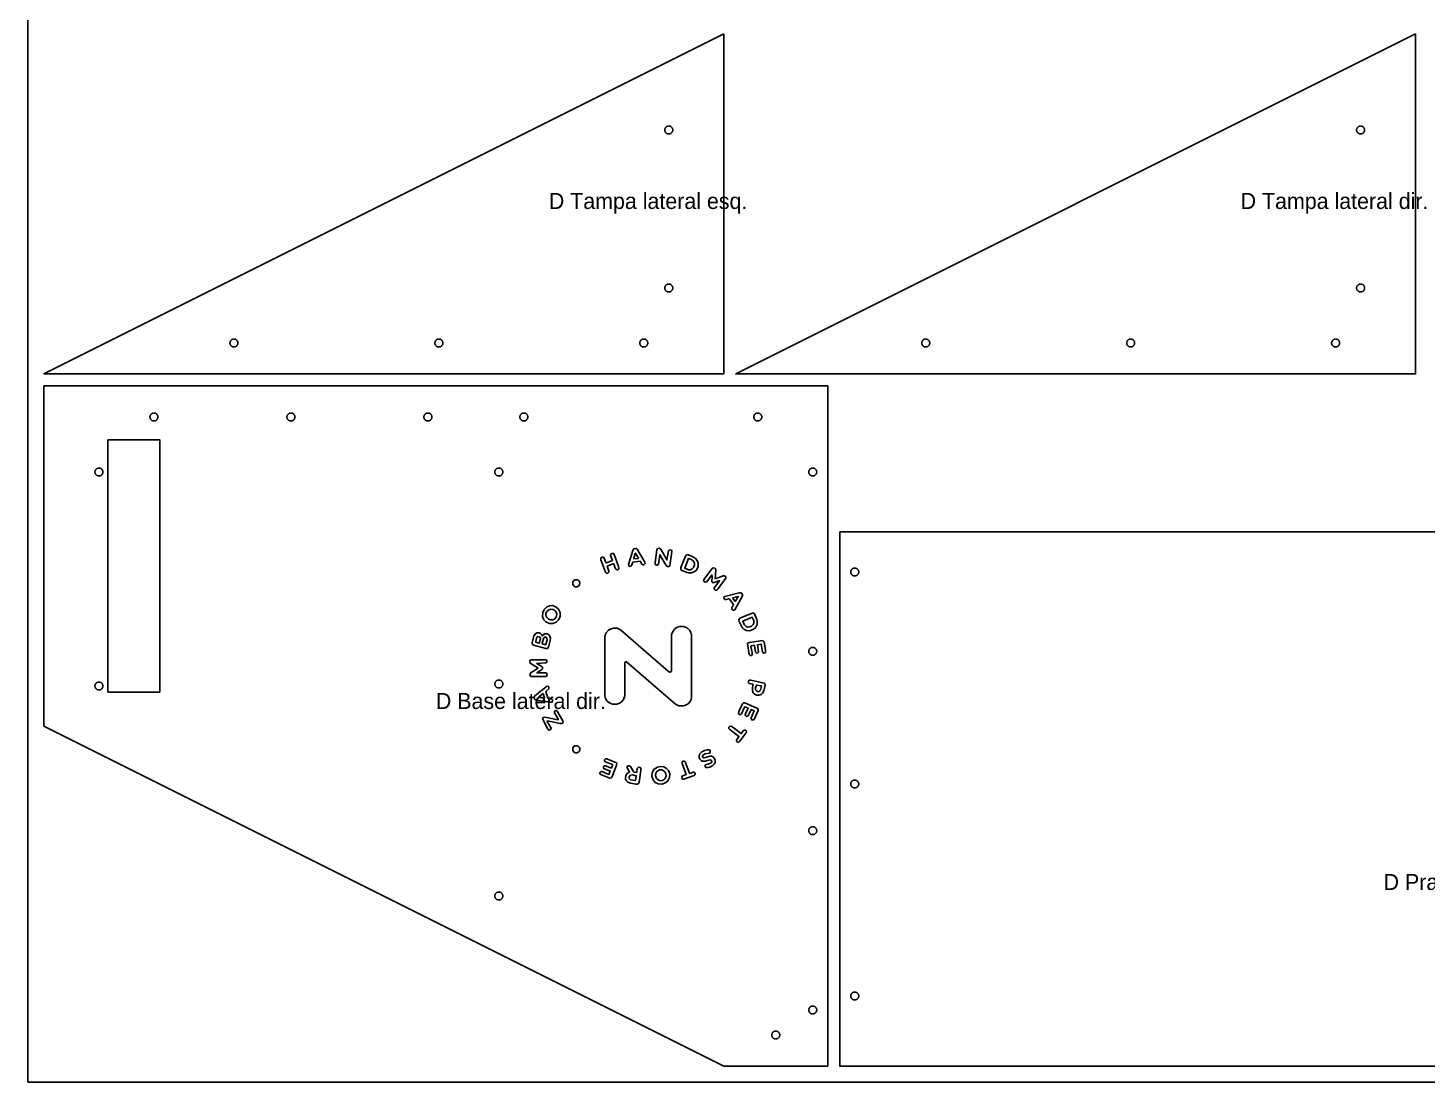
# Model space of a CAD drawing. Header units: millimetres. Extents: x 0 to 2750, y 0 to 900.
# Drawn here: x 1450 to 2150, y 0 to 527 of the extents above; entities that cross this region are included whole.
import ezdxf

# ---------------------------------------------------------------- set-up
doc = ezdxf.new("R2010")
doc.units = ezdxf.units.MM
for name, color, linetype in [('CORTE_EXTERNO', 1, 'Continuous'), ('CORTE_INTERNO', 5, 'Continuous'), ('ETIQUETAS_NAO_CORTAR', 8, 'Continuous'), ('GRAVACAO', 3, 'Continuous'), ('MESA_NAO_CORTAR', 8, 'Continuous')]:
    doc.layers.add(name, color=color, linetype=linetype)

msp = doc.modelspace()

# ---------------------------------------------------------------- linework, layer by layer
at = {"layer": 'CORTE_EXTERNO'}
for points in [[(1798, 524), (1798, 354), (1458, 354), (1798, 524)], [(2144, 524), (2144, 354), (1804, 354), (2144, 524)], [(1458, 348), (1458, 178), (1798, 8), (1850, 8), (1850, 348), (1458, 348)], [(1856, 275), (2400, 275), (2400, 8), (1856, 8), (1856, 275)]]:
    msp.add_lwpolyline(points, close=True, dxfattribs=at)
at = {"layer": 'CORTE_INTERNO'}
for points in [[(1769.73, 477.85), (1769.56, 477.76), (1769.39, 477.66), (1769.23, 477.55), (1769.09, 477.41), (1768.95, 477.27), (1768.84, 477.11), (1768.74, 476.94), (1768.65, 476.77), (1768.59, 476.58), (1768.54, 476.39), (1768.51, 476.2), (1768.5, 476), (1768.51, 475.8), (1768.54, 475.61), (1768.59, 475.42), (1768.65, 475.23), (1768.74, 475.06), (1768.84, 474.89), (1768.95, 474.73), (1769.09, 474.59), (1769.23, 474.45), (1769.39, 474.34), (1769.56, 474.24), (1769.73, 474.15), (1769.92, 474.09), (1770.11, 474.04), (1770.3, 474.01), (1770.5, 474), (1770.7, 474.01), (1770.89, 474.04), (1771.08, 474.09), (1771.27, 474.15), (1771.44, 474.24), (1771.61, 474.34), (1771.77, 474.45), (1771.91, 474.59), (1772.05, 474.73), (1772.16, 474.89), (1772.26, 475.06), (1772.35, 475.23), (1772.41, 475.42), (1772.46, 475.61), (1772.49, 475.8), (1772.5, 476), (1772.49, 476.2), (1772.46, 476.39), (1772.41, 476.58), (1772.35, 476.77), (1772.26, 476.94), (1772.16, 477.11), (1772.05, 477.27), (1771.91, 477.41), (1771.77, 477.55), (1771.61, 477.66), (1771.44, 477.76), (1771.27, 477.85), (1771.08, 477.91), (1770.89, 477.96), (1770.7, 477.99), (1770.5, 478), (1770.3, 477.99), (1770.11, 477.96), (1769.92, 477.91), (1769.73, 477.85)], [(2115.73, 477.85), (2115.56, 477.76), (2115.39, 477.66), (2115.23, 477.55), (2115.09, 477.41), (2114.95, 477.27), (2114.84, 477.11), (2114.74, 476.94), (2114.65, 476.77), (2114.59, 476.58), (2114.54, 476.39), (2114.51, 476.2), (2114.5, 476), (2114.51, 475.8), (2114.54, 475.61), (2114.59, 475.42), (2114.65, 475.23), (2114.74, 475.06), (2114.84, 474.89), (2114.95, 474.73), (2115.09, 474.59), (2115.23, 474.45), (2115.39, 474.34), (2115.56, 474.24), (2115.73, 474.15), (2115.92, 474.09), (2116.11, 474.04), (2116.3, 474.01), (2116.5, 474), (2116.7, 474.01), (2116.89, 474.04), (2117.08, 474.09), (2117.27, 474.15), (2117.44, 474.24), (2117.61, 474.34), (2117.77, 474.45), (2117.91, 474.59), (2118.05, 474.73), (2118.16, 474.89), (2118.26, 475.06), (2118.35, 475.23), (2118.41, 475.42), (2118.46, 475.61), (2118.49, 475.8), (2118.5, 476), (2118.49, 476.2), (2118.46, 476.39), (2118.41, 476.58), (2118.35, 476.77), (2118.26, 476.94), (2118.16, 477.11), (2118.05, 477.27), (2117.91, 477.41), (2117.77, 477.55), (2117.61, 477.66), (2117.44, 477.76), (2117.27, 477.85), (2117.08, 477.91), (2116.89, 477.96), (2116.7, 477.99), (2116.5, 478), (2116.3, 477.99), (2116.11, 477.96), (2115.92, 477.91), (2115.73, 477.85)], [(1769.56, 398.76), (1769.39, 398.66), (1769.23, 398.55), (1769.09, 398.41), (1768.95, 398.27), (1768.84, 398.11), (1768.74, 397.94), (1768.65, 397.77), (1768.59, 397.58), (1768.54, 397.39), (1768.51, 397.2), (1768.5, 397), (1768.51, 396.8), (1768.54, 396.61), (1768.59, 396.42), (1768.65, 396.23), (1768.74, 396.06), (1768.84, 395.89), (1768.95, 395.73), (1769.09, 395.59), (1769.23, 395.45), (1769.39, 395.34), (1769.56, 395.24), (1769.73, 395.15), (1769.92, 395.09), (1770.11, 395.04), (1770.3, 395.01), (1770.5, 395), (1770.7, 395.01), (1770.89, 395.04), (1771.08, 395.09), (1771.27, 395.15), (1771.44, 395.24), (1771.61, 395.34), (1771.77, 395.45), (1771.91, 395.59), (1772.05, 395.73), (1772.16, 395.89), (1772.26, 396.06), (1772.35, 396.23), (1772.41, 396.42), (1772.46, 396.61), (1772.49, 396.8), (1772.5, 397), (1772.49, 397.2), (1772.46, 397.39), (1772.41, 397.58), (1772.35, 397.77), (1772.26, 397.94), (1772.16, 398.11), (1772.05, 398.27), (1771.91, 398.41), (1771.77, 398.55), (1771.61, 398.66), (1771.44, 398.76), (1771.27, 398.85), (1771.08, 398.91), (1770.89, 398.96), (1770.7, 398.99), (1770.5, 399), (1770.3, 398.99), (1770.11, 398.96), (1769.92, 398.91), (1769.73, 398.85), (1769.56, 398.76)], [(2115.56, 398.76), (2115.39, 398.66), (2115.23, 398.55), (2115.09, 398.41), (2114.95, 398.27), (2114.84, 398.11), (2114.74, 397.94), (2114.65, 397.77), (2114.59, 397.58), (2114.54, 397.39), (2114.51, 397.2), (2114.5, 397), (2114.51, 396.8), (2114.54, 396.61), (2114.59, 396.42), (2114.65, 396.23), (2114.74, 396.06), (2114.84, 395.89), (2114.95, 395.73), (2115.09, 395.59), (2115.23, 395.45), (2115.39, 395.34), (2115.56, 395.24), (2115.73, 395.15), (2115.92, 395.09), (2116.11, 395.04), (2116.3, 395.01), (2116.5, 395), (2116.7, 395.01), (2116.89, 395.04), (2117.08, 395.09), (2117.27, 395.15), (2117.44, 395.24), (2117.61, 395.34), (2117.77, 395.45), (2117.91, 395.59), (2118.05, 395.73), (2118.16, 395.89), (2118.26, 396.06), (2118.35, 396.23), (2118.41, 396.42), (2118.46, 396.61), (2118.49, 396.8), (2118.5, 397), (2118.49, 397.2), (2118.46, 397.39), (2118.41, 397.58), (2118.35, 397.77), (2118.26, 397.94), (2118.16, 398.11), (2118.05, 398.27), (2117.91, 398.41), (2117.77, 398.55), (2117.61, 398.66), (2117.44, 398.76), (2117.27, 398.85), (2117.08, 398.91), (2116.89, 398.96), (2116.7, 398.99), (2116.5, 399), (2116.3, 398.99), (2116.11, 398.96), (2115.92, 398.91), (2115.73, 398.85), (2115.56, 398.76)], [(1552.8, 371.49), (1552.61, 371.46), (1552.42, 371.41), (1552.23, 371.35), (1552.06, 371.26), (1551.89, 371.16), (1551.73, 371.05), (1551.59, 370.91), (1551.45, 370.77), (1551.34, 370.61), (1551.24, 370.44), (1551.15, 370.27), (1551.09, 370.08), (1551.04, 369.89), (1551.01, 369.7), (1551, 369.5), (1551.01, 369.3), (1551.04, 369.11), (1551.09, 368.92), (1551.15, 368.73), (1551.24, 368.56), (1551.34, 368.39), (1551.45, 368.23), (1551.59, 368.09), (1551.73, 367.95), (1551.89, 367.84), (1552.06, 367.74), (1552.23, 367.65), (1552.42, 367.59), (1552.61, 367.54), (1552.8, 367.51), (1553, 367.5), (1553.2, 367.51), (1553.39, 367.54), (1553.58, 367.59), (1553.77, 367.65), (1553.94, 367.74), (1554.11, 367.84), (1554.27, 367.95), (1554.41, 368.09), (1554.55, 368.23), (1554.66, 368.39), (1554.76, 368.56), (1554.85, 368.73), (1554.91, 368.92), (1554.96, 369.11), (1554.99, 369.3), (1555, 369.5), (1554.99, 369.7), (1554.96, 369.89), (1554.91, 370.08), (1554.85, 370.27), (1554.76, 370.44), (1554.66, 370.61), (1554.55, 370.77), (1554.41, 370.91), (1554.27, 371.05), (1554.11, 371.16), (1553.94, 371.26), (1553.77, 371.35), (1553.58, 371.41), (1553.39, 371.46), (1553.2, 371.49), (1553, 371.5), (1552.8, 371.49)], [(1655.11, 371.46), (1654.92, 371.41), (1654.73, 371.35), (1654.56, 371.26), (1654.39, 371.16), (1654.23, 371.05), (1654.09, 370.91), (1653.95, 370.77), (1653.84, 370.61), (1653.74, 370.44), (1653.65, 370.27), (1653.59, 370.08), (1653.54, 369.89), (1653.51, 369.7), (1653.5, 369.5), (1653.51, 369.3), (1653.54, 369.11), (1653.59, 368.92), (1653.65, 368.73), (1653.74, 368.56), (1653.84, 368.39), (1653.95, 368.23), (1654.09, 368.09), (1654.23, 367.95), (1654.39, 367.84), (1654.56, 367.74), (1654.73, 367.65), (1654.92, 367.59), (1655.11, 367.54), (1655.3, 367.51), (1655.5, 367.5), (1655.7, 367.51), (1655.89, 367.54), (1656.08, 367.59), (1656.27, 367.65), (1656.44, 367.74), (1656.61, 367.84), (1656.77, 367.95), (1656.91, 368.09), (1657.05, 368.23), (1657.16, 368.39), (1657.26, 368.56), (1657.35, 368.73), (1657.41, 368.92), (1657.46, 369.11), (1657.49, 369.3), (1657.5, 369.5), (1657.49, 369.7), (1657.46, 369.89), (1657.41, 370.08), (1657.35, 370.27), (1657.26, 370.44), (1657.16, 370.61), (1657.05, 370.77), (1656.91, 370.91), (1656.77, 371.05), (1656.61, 371.16), (1656.44, 371.26), (1656.27, 371.35), (1656.08, 371.41), (1655.89, 371.46), (1655.7, 371.49), (1655.5, 371.5), (1655.3, 371.49), (1655.11, 371.46)], [(1757.42, 371.41), (1757.23, 371.35), (1757.06, 371.26), (1756.89, 371.16), (1756.73, 371.05), (1756.59, 370.91), (1756.45, 370.77), (1756.34, 370.61), (1756.24, 370.44), (1756.15, 370.27), (1756.09, 370.08), (1756.04, 369.89), (1756.01, 369.7), (1756, 369.5), (1756.01, 369.3), (1756.04, 369.11), (1756.09, 368.92), (1756.15, 368.73), (1756.24, 368.56), (1756.34, 368.39), (1756.45, 368.23), (1756.59, 368.09), (1756.73, 367.95), (1756.89, 367.84), (1757.06, 367.74), (1757.23, 367.65), (1757.42, 367.59), (1757.61, 367.54), (1757.8, 367.51), (1758, 367.5), (1758.2, 367.51), (1758.39, 367.54), (1758.58, 367.59), (1758.77, 367.65), (1758.94, 367.74), (1759.11, 367.84), (1759.27, 367.95), (1759.41, 368.09), (1759.55, 368.23), (1759.66, 368.39), (1759.76, 368.56), (1759.85, 368.73), (1759.91, 368.92), (1759.96, 369.11), (1759.99, 369.3), (1760, 369.5), (1759.99, 369.7), (1759.96, 369.89), (1759.91, 370.08), (1759.85, 370.27), (1759.76, 370.44), (1759.66, 370.61), (1759.55, 370.77), (1759.41, 370.91), (1759.27, 371.05), (1759.11, 371.16), (1758.94, 371.26), (1758.77, 371.35), (1758.58, 371.41), (1758.39, 371.46), (1758.2, 371.49), (1758, 371.5), (1757.8, 371.49), (1757.61, 371.46), (1757.42, 371.41)], [(1898.8, 371.49), (1898.61, 371.46), (1898.42, 371.41), (1898.23, 371.35), (1898.06, 371.26), (1897.89, 371.16), (1897.73, 371.05), (1897.59, 370.91), (1897.45, 370.77), (1897.34, 370.61), (1897.24, 370.44), (1897.15, 370.27), (1897.09, 370.08), (1897.04, 369.89), (1897.01, 369.7), (1897, 369.5), (1897.01, 369.3), (1897.04, 369.11), (1897.09, 368.92), (1897.15, 368.73), (1897.24, 368.56), (1897.34, 368.39), (1897.45, 368.23), (1897.59, 368.09), (1897.73, 367.95), (1897.89, 367.84), (1898.06, 367.74), (1898.23, 367.65), (1898.42, 367.59), (1898.61, 367.54), (1898.8, 367.51), (1899, 367.5), (1899.2, 367.51), (1899.39, 367.54), (1899.58, 367.59), (1899.77, 367.65), (1899.94, 367.74), (1900.11, 367.84), (1900.27, 367.95), (1900.41, 368.09), (1900.55, 368.23), (1900.66, 368.39), (1900.76, 368.56), (1900.85, 368.73), (1900.91, 368.92), (1900.96, 369.11), (1900.99, 369.3), (1901, 369.5), (1900.99, 369.7), (1900.96, 369.89), (1900.91, 370.08), (1900.85, 370.27), (1900.76, 370.44), (1900.66, 370.61), (1900.55, 370.77), (1900.41, 370.91), (1900.27, 371.05), (1900.11, 371.16), (1899.94, 371.26), (1899.77, 371.35), (1899.58, 371.41), (1899.39, 371.46), (1899.2, 371.49), (1899, 371.5), (1898.8, 371.49)], [(2001.11, 371.46), (2000.92, 371.41), (2000.73, 371.35), (2000.56, 371.26), (2000.39, 371.16), (2000.23, 371.05), (2000.09, 370.91), (1999.95, 370.77), (1999.84, 370.61), (1999.74, 370.44), (1999.65, 370.27), (1999.59, 370.08), (1999.54, 369.89), (1999.51, 369.7), (1999.5, 369.5), (1999.51, 369.3), (1999.54, 369.11), (1999.59, 368.92), (1999.65, 368.73), (1999.74, 368.56), (1999.84, 368.39), (1999.95, 368.23), (2000.09, 368.09), (2000.23, 367.95), (2000.39, 367.84), (2000.56, 367.74), (2000.73, 367.65), (2000.92, 367.59), (2001.11, 367.54), (2001.3, 367.51), (2001.5, 367.5), (2001.7, 367.51), (2001.89, 367.54), (2002.08, 367.59), (2002.27, 367.65), (2002.44, 367.74), (2002.61, 367.84), (2002.77, 367.95), (2002.91, 368.09), (2003.05, 368.23), (2003.16, 368.39), (2003.26, 368.56), (2003.35, 368.73), (2003.41, 368.92), (2003.46, 369.11), (2003.49, 369.3), (2003.5, 369.5), (2003.49, 369.7), (2003.46, 369.89), (2003.41, 370.08), (2003.35, 370.27), (2003.26, 370.44), (2003.16, 370.61), (2003.05, 370.77), (2002.91, 370.91), (2002.77, 371.05), (2002.61, 371.16), (2002.44, 371.26), (2002.27, 371.35), (2002.08, 371.41), (2001.89, 371.46), (2001.7, 371.49), (2001.5, 371.5), (2001.3, 371.49), (2001.11, 371.46)], [(2103.42, 371.41), (2103.23, 371.35), (2103.06, 371.26), (2102.89, 371.16), (2102.73, 371.05), (2102.59, 370.91), (2102.45, 370.77), (2102.34, 370.61), (2102.24, 370.44), (2102.15, 370.27), (2102.09, 370.08), (2102.04, 369.89), (2102.01, 369.7), (2102, 369.5), (2102.01, 369.3), (2102.04, 369.11), (2102.09, 368.92), (2102.15, 368.73), (2102.24, 368.56), (2102.34, 368.39), (2102.45, 368.23), (2102.59, 368.09), (2102.73, 367.95), (2102.89, 367.84), (2103.06, 367.74), (2103.23, 367.65), (2103.42, 367.59), (2103.61, 367.54), (2103.8, 367.51), (2104, 367.5), (2104.2, 367.51), (2104.39, 367.54), (2104.58, 367.59), (2104.77, 367.65), (2104.94, 367.74), (2105.11, 367.84), (2105.27, 367.95), (2105.41, 368.09), (2105.55, 368.23), (2105.66, 368.39), (2105.76, 368.56), (2105.85, 368.73), (2105.91, 368.92), (2105.96, 369.11), (2105.99, 369.3), (2106, 369.5), (2105.99, 369.7), (2105.96, 369.89), (2105.91, 370.08), (2105.85, 370.27), (2105.76, 370.44), (2105.66, 370.61), (2105.55, 370.77), (2105.41, 370.91), (2105.27, 371.05), (2105.11, 371.16), (2104.94, 371.26), (2104.77, 371.35), (2104.58, 371.41), (2104.39, 371.46), (2104.2, 371.49), (2104, 371.5), (2103.8, 371.49), (2103.61, 371.46), (2103.42, 371.41)], [(1511.73, 330.95), (1511.59, 331.09), (1511.45, 331.23), (1511.34, 331.39), (1511.24, 331.56), (1511.15, 331.73), (1511.09, 331.92), (1511.04, 332.11), (1511.01, 332.3), (1511, 332.5), (1511.01, 332.7), (1511.04, 332.89), (1511.09, 333.08), (1511.15, 333.27), (1511.24, 333.44), (1511.34, 333.61), (1511.45, 333.77), (1511.59, 333.91), (1511.73, 334.05), (1511.89, 334.16), (1512.06, 334.26), (1512.23, 334.35), (1512.42, 334.41), (1512.61, 334.46), (1512.8, 334.49), (1513, 334.5), (1513.2, 334.49), (1513.39, 334.46), (1513.58, 334.41), (1513.77, 334.35), (1513.94, 334.26), (1514.11, 334.16), (1514.27, 334.05), (1514.41, 333.91), (1514.55, 333.77), (1514.66, 333.61), (1514.76, 333.44), (1514.85, 333.27), (1514.91, 333.08), (1514.96, 332.89), (1514.99, 332.7), (1515, 332.5), (1514.99, 332.3), (1514.96, 332.11), (1514.91, 331.92), (1514.85, 331.73), (1514.76, 331.56), (1514.66, 331.39), (1514.55, 331.23), (1514.41, 331.09), (1514.27, 330.95), (1514.11, 330.84), (1513.94, 330.74), (1513.77, 330.65), (1513.58, 330.59), (1513.39, 330.54), (1513.2, 330.51), (1513, 330.5), (1512.8, 330.51), (1512.61, 330.54), (1512.42, 330.59), (1512.23, 330.65), (1512.06, 330.74), (1511.89, 330.84), (1511.73, 330.95)], [(1580.09, 331.09), (1579.95, 331.23), (1579.84, 331.39), (1579.74, 331.56), (1579.65, 331.73), (1579.59, 331.92), (1579.54, 332.11), (1579.51, 332.3), (1579.5, 332.5), (1579.51, 332.7), (1579.54, 332.89), (1579.59, 333.08), (1579.65, 333.27), (1579.74, 333.44), (1579.84, 333.61), (1579.95, 333.77), (1580.09, 333.91), (1580.23, 334.05), (1580.39, 334.16), (1580.56, 334.26), (1580.73, 334.35), (1580.92, 334.41), (1581.11, 334.46), (1581.3, 334.49), (1581.5, 334.5), (1581.7, 334.49), (1581.89, 334.46), (1582.08, 334.41), (1582.27, 334.35), (1582.44, 334.26), (1582.61, 334.16), (1582.77, 334.05), (1582.91, 333.91), (1583.05, 333.77), (1583.16, 333.61), (1583.26, 333.44), (1583.35, 333.27), (1583.41, 333.08), (1583.46, 332.89), (1583.49, 332.7), (1583.5, 332.5), (1583.49, 332.3), (1583.46, 332.11), (1583.41, 331.92), (1583.35, 331.73), (1583.26, 331.56), (1583.16, 331.39), (1583.05, 331.23), (1582.91, 331.09), (1582.77, 330.95), (1582.61, 330.84), (1582.44, 330.74), (1582.27, 330.65), (1582.08, 330.59), (1581.89, 330.54), (1581.7, 330.51), (1581.5, 330.5), (1581.3, 330.51), (1581.11, 330.54), (1580.92, 330.59), (1580.73, 330.65), (1580.56, 330.74), (1580.39, 330.84), (1580.23, 330.95), (1580.09, 331.09)], [(1648.45, 331.23), (1648.34, 331.39), (1648.24, 331.56), (1648.15, 331.73), (1648.09, 331.92), (1648.04, 332.11), (1648.01, 332.3), (1648, 332.5), (1648.01, 332.7), (1648.04, 332.89), (1648.09, 333.08), (1648.15, 333.27), (1648.24, 333.44), (1648.34, 333.61), (1648.45, 333.77), (1648.59, 333.91), (1648.73, 334.05), (1648.89, 334.16), (1649.06, 334.26), (1649.23, 334.35), (1649.42, 334.41), (1649.61, 334.46), (1649.8, 334.49), (1650, 334.5), (1650.2, 334.49), (1650.39, 334.46), (1650.58, 334.41), (1650.77, 334.35), (1650.94, 334.26), (1651.11, 334.16), (1651.27, 334.05), (1651.41, 333.91), (1651.55, 333.77), (1651.66, 333.61), (1651.76, 333.44), (1651.85, 333.27), (1651.91, 333.08), (1651.96, 332.89), (1651.99, 332.7), (1652, 332.5), (1651.99, 332.3), (1651.96, 332.11), (1651.91, 331.92), (1651.85, 331.73), (1651.76, 331.56), (1651.66, 331.39), (1651.55, 331.23), (1651.41, 331.09), (1651.27, 330.95), (1651.11, 330.84), (1650.94, 330.74), (1650.77, 330.65), (1650.58, 330.59), (1650.39, 330.54), (1650.2, 330.51), (1650, 330.5), (1649.8, 330.51), (1649.61, 330.54), (1649.42, 330.59), (1649.23, 330.65), (1649.06, 330.74), (1648.89, 330.84), (1648.73, 330.95), (1648.59, 331.09), (1648.45, 331.23)], [(1696.34, 331.39), (1696.24, 331.56), (1696.15, 331.73), (1696.09, 331.92), (1696.04, 332.11), (1696.01, 332.3), (1696, 332.5), (1696.01, 332.7), (1696.04, 332.89), (1696.09, 333.08), (1696.15, 333.27), (1696.24, 333.44), (1696.34, 333.61), (1696.45, 333.77), (1696.59, 333.91), (1696.73, 334.05), (1696.89, 334.16), (1697.06, 334.26), (1697.23, 334.35), (1697.42, 334.41), (1697.61, 334.46), (1697.8, 334.49), (1698, 334.5), (1698.2, 334.49), (1698.39, 334.46), (1698.58, 334.41), (1698.77, 334.35), (1698.94, 334.26), (1699.11, 334.16), (1699.27, 334.05), (1699.41, 333.91), (1699.55, 333.77), (1699.66, 333.61), (1699.76, 333.44), (1699.85, 333.27), (1699.91, 333.08), (1699.96, 332.89), (1699.99, 332.7), (1700, 332.5), (1699.99, 332.3), (1699.96, 332.11), (1699.91, 331.92), (1699.85, 331.73), (1699.76, 331.56), (1699.66, 331.39), (1699.55, 331.23), (1699.41, 331.09), (1699.27, 330.95), (1699.11, 330.84), (1698.94, 330.74), (1698.77, 330.65), (1698.58, 330.59), (1698.39, 330.54), (1698.2, 330.51), (1698, 330.5), (1697.8, 330.51), (1697.61, 330.54), (1697.42, 330.59), (1697.23, 330.65), (1697.06, 330.74), (1696.89, 330.84), (1696.73, 330.95), (1696.59, 331.09), (1696.45, 331.23), (1696.34, 331.39)], [(1813.24, 331.56), (1813.15, 331.73), (1813.09, 331.92), (1813.04, 332.11), (1813.01, 332.3), (1813, 332.5), (1813.01, 332.7), (1813.04, 332.89), (1813.09, 333.08), (1813.15, 333.27), (1813.24, 333.44), (1813.34, 333.61), (1813.45, 333.77), (1813.59, 333.91), (1813.73, 334.05), (1813.89, 334.16), (1814.06, 334.26), (1814.23, 334.35), (1814.42, 334.41), (1814.61, 334.46), (1814.8, 334.49), (1815, 334.5), (1815.2, 334.49), (1815.39, 334.46), (1815.58, 334.41), (1815.77, 334.35), (1815.94, 334.26), (1816.11, 334.16), (1816.27, 334.05), (1816.41, 333.91), (1816.55, 333.77), (1816.66, 333.61), (1816.76, 333.44), (1816.85, 333.27), (1816.91, 333.08), (1816.96, 332.89), (1816.99, 332.7), (1817, 332.5), (1816.99, 332.3), (1816.96, 332.11), (1816.91, 331.92), (1816.85, 331.73), (1816.76, 331.56), (1816.66, 331.39), (1816.55, 331.23), (1816.41, 331.09), (1816.27, 330.95), (1816.11, 330.84), (1815.94, 330.74), (1815.77, 330.65), (1815.58, 330.59), (1815.39, 330.54), (1815.2, 330.51), (1815, 330.5), (1814.8, 330.51), (1814.61, 330.54), (1814.42, 330.59), (1814.23, 330.65), (1814.06, 330.74), (1813.89, 330.84), (1813.73, 330.95), (1813.59, 331.09), (1813.45, 331.23), (1813.34, 331.39), (1813.24, 331.56)], [(1516, 195), (1490, 195), (1490, 321), (1516, 321), (1516, 195)], [(1484.56, 303.24), (1484.39, 303.34), (1484.23, 303.45), (1484.09, 303.59), (1483.95, 303.73), (1483.84, 303.89), (1483.74, 304.06), (1483.65, 304.23), (1483.59, 304.42), (1483.54, 304.61), (1483.51, 304.8), (1483.5, 305), (1483.51, 305.2), (1483.54, 305.39), (1483.59, 305.58), (1483.65, 305.77), (1483.74, 305.94), (1483.84, 306.11), (1483.95, 306.27), (1484.09, 306.41), (1484.23, 306.55), (1484.39, 306.66), (1484.56, 306.76), (1484.73, 306.85), (1484.92, 306.91), (1485.11, 306.96), (1485.3, 306.99), (1485.5, 307), (1485.7, 306.99), (1485.89, 306.96), (1486.08, 306.91), (1486.27, 306.85), (1486.44, 306.76), (1486.61, 306.66), (1486.77, 306.55), (1486.91, 306.41), (1487.05, 306.27), (1487.16, 306.11), (1487.26, 305.94), (1487.35, 305.77), (1487.41, 305.58), (1487.46, 305.39), (1487.49, 305.2), (1487.5, 305), (1487.49, 304.8), (1487.46, 304.61), (1487.41, 304.42), (1487.35, 304.23), (1487.26, 304.06), (1487.16, 303.89), (1487.05, 303.73), (1486.91, 303.59), (1486.77, 303.45), (1486.61, 303.34), (1486.44, 303.24), (1486.27, 303.15), (1486.08, 303.09), (1485.89, 303.04), (1485.7, 303.01), (1485.5, 303), (1485.3, 303.01), (1485.11, 303.04), (1484.92, 303.09), (1484.73, 303.15), (1484.56, 303.24)], [(1684.92, 303.09), (1684.73, 303.15), (1684.56, 303.24), (1684.39, 303.34), (1684.23, 303.45), (1684.09, 303.59), (1683.95, 303.73), (1683.84, 303.89), (1683.74, 304.06), (1683.65, 304.23), (1683.59, 304.42), (1683.54, 304.61), (1683.51, 304.8), (1683.5, 305), (1683.51, 305.2), (1683.54, 305.39), (1683.59, 305.58), (1683.65, 305.77), (1683.74, 305.94), (1683.84, 306.11), (1683.95, 306.27), (1684.09, 306.41), (1684.23, 306.55), (1684.39, 306.66), (1684.56, 306.76), (1684.73, 306.85), (1684.92, 306.91), (1685.11, 306.96), (1685.3, 306.99), (1685.5, 307), (1685.7, 306.99), (1685.89, 306.96), (1686.08, 306.91), (1686.27, 306.85), (1686.44, 306.76), (1686.61, 306.66), (1686.77, 306.55), (1686.91, 306.41), (1687.05, 306.27), (1687.16, 306.11), (1687.26, 305.94), (1687.35, 305.77), (1687.41, 305.58), (1687.46, 305.39), (1687.49, 305.2), (1687.5, 305), (1687.49, 304.8), (1687.46, 304.61), (1687.41, 304.42), (1687.35, 304.23), (1687.26, 304.06), (1687.16, 303.89), (1687.05, 303.73), (1686.91, 303.59), (1686.77, 303.45), (1686.61, 303.34), (1686.44, 303.24), (1686.27, 303.15), (1686.08, 303.09), (1685.89, 303.04), (1685.7, 303.01), (1685.5, 303), (1685.3, 303.01), (1685.11, 303.04), (1684.92, 303.09)], [(1840.51, 304.8), (1840.5, 305), (1840.51, 305.2), (1840.54, 305.39), (1840.59, 305.58), (1840.65, 305.77), (1840.74, 305.94), (1840.84, 306.11), (1840.95, 306.27), (1841.09, 306.41), (1841.23, 306.55), (1841.39, 306.66), (1841.56, 306.76), (1841.73, 306.85), (1841.92, 306.91), (1842.11, 306.96), (1842.3, 306.99), (1842.5, 307), (1842.7, 306.99), (1842.89, 306.96), (1843.08, 306.91), (1843.27, 306.85), (1843.44, 306.76), (1843.61, 306.66), (1843.77, 306.55), (1843.91, 306.41), (1844.05, 306.27), (1844.16, 306.11), (1844.26, 305.94), (1844.35, 305.77), (1844.41, 305.58), (1844.46, 305.39), (1844.49, 305.2), (1844.5, 305), (1844.49, 304.8), (1844.46, 304.61), (1844.41, 304.42), (1844.35, 304.23), (1844.26, 304.06), (1844.16, 303.89), (1844.05, 303.73), (1843.91, 303.59), (1843.77, 303.45), (1843.61, 303.34), (1843.44, 303.24), (1843.27, 303.15), (1843.08, 303.09), (1842.89, 303.04), (1842.7, 303.01), (1842.5, 303), (1842.3, 303.01), (1842.11, 303.04), (1841.92, 303.09), (1841.73, 303.15), (1841.56, 303.24), (1841.39, 303.34), (1841.23, 303.45), (1841.09, 303.59), (1840.95, 303.73), (1840.84, 303.89), (1840.74, 304.06), (1840.65, 304.23), (1840.59, 304.42), (1840.54, 304.61), (1840.51, 304.8)], [(1865.35, 255.77), (1865.26, 255.94), (1865.16, 256.11), (1865.05, 256.27), (1864.91, 256.41), (1864.77, 256.55), (1864.61, 256.66), (1864.44, 256.76), (1864.27, 256.85), (1864.08, 256.91), (1863.89, 256.96), (1863.7, 256.99), (1863.5, 257), (1863.3, 256.99), (1863.11, 256.96), (1862.92, 256.91), (1862.73, 256.85), (1862.56, 256.76), (1862.39, 256.66), (1862.23, 256.55), (1862.09, 256.41), (1861.95, 256.27), (1861.84, 256.11), (1861.74, 255.94), (1861.65, 255.77), (1861.59, 255.58), (1861.54, 255.39), (1861.51, 255.2), (1861.5, 255), (1861.51, 254.8), (1861.54, 254.61), (1861.59, 254.42), (1861.65, 254.23), (1861.74, 254.06), (1861.84, 253.89), (1861.95, 253.73), (1862.09, 253.59), (1862.23, 253.45), (1862.39, 253.34), (1862.56, 253.24), (1862.73, 253.15), (1862.92, 253.09), (1863.11, 253.04), (1863.3, 253.01), (1863.5, 253), (1863.7, 253.01), (1863.89, 253.04), (1864.08, 253.09), (1864.27, 253.15), (1864.44, 253.24), (1864.61, 253.34), (1864.77, 253.45), (1864.91, 253.59), (1865.05, 253.73), (1865.16, 253.89), (1865.26, 254.06), (1865.35, 254.23), (1865.41, 254.42), (1865.46, 254.61), (1865.49, 254.8), (1865.5, 255), (1865.49, 255.2), (1865.46, 255.39), (1865.41, 255.58), (1865.35, 255.77)], [(1840.54, 214.94), (1840.51, 215.14), (1840.5, 215.33), (1840.51, 215.53), (1840.54, 215.72), (1840.59, 215.91), (1840.65, 216.1), (1840.74, 216.28), (1840.84, 216.44), (1840.95, 216.6), (1841.09, 216.75), (1841.23, 216.88), (1841.39, 217), (1841.56, 217.1), (1841.73, 217.18), (1841.92, 217.25), (1842.11, 217.29), (1842.3, 217.32), (1842.5, 217.33), (1842.7, 217.32), (1842.89, 217.29), (1843.08, 217.25), (1843.27, 217.18), (1843.44, 217.1), (1843.61, 217), (1843.77, 216.88), (1843.91, 216.75), (1844.05, 216.6), (1844.16, 216.44), (1844.26, 216.28), (1844.35, 216.1), (1844.41, 215.91), (1844.46, 215.72), (1844.49, 215.53), (1844.5, 215.33), (1844.49, 215.14), (1844.46, 214.94), (1844.41, 214.75), (1844.35, 214.57), (1844.26, 214.39), (1844.16, 214.22), (1844.05, 214.06), (1843.91, 213.92), (1843.77, 213.79), (1843.61, 213.67), (1843.44, 213.57), (1843.27, 213.49), (1843.08, 213.42), (1842.89, 213.37), (1842.7, 213.34), (1842.5, 213.33), (1842.3, 213.34), (1842.11, 213.37), (1841.92, 213.42), (1841.73, 213.49), (1841.56, 213.57), (1841.39, 213.67), (1841.23, 213.79), (1841.09, 213.92), (1840.95, 214.06), (1840.84, 214.22), (1840.74, 214.39), (1840.65, 214.57), (1840.59, 214.75), (1840.54, 214.94)], [(1484.73, 196.15), (1484.56, 196.24), (1484.39, 196.34), (1484.23, 196.45), (1484.09, 196.59), (1483.95, 196.73), (1483.84, 196.89), (1483.74, 197.06), (1483.65, 197.23), (1483.59, 197.42), (1483.54, 197.61), (1483.51, 197.8), (1483.5, 198), (1483.51, 198.2), (1483.54, 198.39), (1483.59, 198.58), (1483.65, 198.77), (1483.74, 198.94), (1483.84, 199.11), (1483.95, 199.27), (1484.09, 199.41), (1484.23, 199.55), (1484.39, 199.66), (1484.56, 199.76), (1484.73, 199.85), (1484.92, 199.91), (1485.11, 199.96), (1485.3, 199.99), (1485.5, 200), (1485.7, 199.99), (1485.89, 199.96), (1486.08, 199.91), (1486.27, 199.85), (1486.44, 199.76), (1486.61, 199.66), (1486.77, 199.55), (1486.91, 199.41), (1487.05, 199.27), (1487.16, 199.11), (1487.26, 198.94), (1487.35, 198.77), (1487.41, 198.58), (1487.46, 198.39), (1487.49, 198.2), (1487.5, 198), (1487.49, 197.8), (1487.46, 197.61), (1487.41, 197.42), (1487.35, 197.23), (1487.26, 197.06), (1487.16, 196.89), (1487.05, 196.73), (1486.91, 196.59), (1486.77, 196.45), (1486.61, 196.34), (1486.44, 196.24), (1486.27, 196.15), (1486.08, 196.09), (1485.89, 196.04), (1485.7, 196.01), (1485.5, 196), (1485.3, 196.01), (1485.11, 196.04), (1484.92, 196.09), (1484.73, 196.15)], [(1685.11, 197.04), (1684.92, 197.09), (1684.73, 197.15), (1684.56, 197.24), (1684.39, 197.34), (1684.23, 197.45), (1684.09, 197.59), (1683.95, 197.73), (1683.84, 197.89), (1683.74, 198.06), (1683.65, 198.23), (1683.59, 198.42), (1683.54, 198.61), (1683.51, 198.8), (1683.5, 199), (1683.51, 199.2), (1683.54, 199.39), (1683.59, 199.58), (1683.65, 199.77), (1683.74, 199.94), (1683.84, 200.11), (1683.95, 200.27), (1684.09, 200.41), (1684.23, 200.55), (1684.39, 200.66), (1684.56, 200.76), (1684.73, 200.85), (1684.92, 200.91), (1685.11, 200.96), (1685.3, 200.99), (1685.5, 201), (1685.7, 200.99), (1685.89, 200.96), (1686.08, 200.91), (1686.27, 200.85), (1686.44, 200.76), (1686.61, 200.66), (1686.77, 200.55), (1686.91, 200.41), (1687.05, 200.27), (1687.16, 200.11), (1687.26, 199.94), (1687.35, 199.77), (1687.41, 199.58), (1687.46, 199.39), (1687.49, 199.2), (1687.5, 199), (1687.49, 198.8), (1687.46, 198.61), (1687.41, 198.42), (1687.35, 198.23), (1687.26, 198.06), (1687.16, 197.89), (1687.05, 197.73), (1686.91, 197.59), (1686.77, 197.45), (1686.61, 197.34), (1686.44, 197.24), (1686.27, 197.15), (1686.08, 197.09), (1685.89, 197.04), (1685.7, 197.01), (1685.5, 197), (1685.3, 197.01), (1685.11, 197.04)], [(1865.26, 149.94), (1865.16, 150.11), (1865.05, 150.27), (1864.91, 150.41), (1864.77, 150.55), (1864.61, 150.66), (1864.44, 150.76), (1864.27, 150.85), (1864.08, 150.91), (1863.89, 150.96), (1863.7, 150.99), (1863.5, 151), (1863.3, 150.99), (1863.11, 150.96), (1862.92, 150.91), (1862.73, 150.85), (1862.56, 150.76), (1862.39, 150.66), (1862.23, 150.55), (1862.09, 150.41), (1861.95, 150.27), (1861.84, 150.11), (1861.74, 149.94), (1861.65, 149.77), (1861.59, 149.58), (1861.54, 149.39), (1861.51, 149.2), (1861.5, 149), (1861.51, 148.8), (1861.54, 148.61), (1861.59, 148.42), (1861.65, 148.23), (1861.74, 148.06), (1861.84, 147.89), (1861.95, 147.73), (1862.09, 147.59), (1862.23, 147.45), (1862.39, 147.34), (1862.56, 147.24), (1862.73, 147.15), (1862.92, 147.09), (1863.11, 147.04), (1863.3, 147.01), (1863.5, 147), (1863.7, 147.01), (1863.89, 147.04), (1864.08, 147.09), (1864.27, 147.15), (1864.44, 147.24), (1864.61, 147.34), (1864.77, 147.45), (1864.91, 147.59), (1865.05, 147.73), (1865.16, 147.89), (1865.26, 148.06), (1865.35, 148.23), (1865.41, 148.42), (1865.46, 148.61), (1865.49, 148.8), (1865.5, 149), (1865.49, 149.2), (1865.46, 149.39), (1865.41, 149.58), (1865.35, 149.77), (1865.26, 149.94)], [(1840.59, 125.09), (1840.54, 125.28), (1840.51, 125.47), (1840.5, 125.67), (1840.51, 125.86), (1840.54, 126.06), (1840.59, 126.25), (1840.65, 126.43), (1840.74, 126.61), (1840.84, 126.78), (1840.95, 126.94), (1841.09, 127.08), (1841.23, 127.21), (1841.39, 127.33), (1841.56, 127.43), (1841.73, 127.51), (1841.92, 127.58), (1842.11, 127.63), (1842.3, 127.66), (1842.5, 127.67), (1842.7, 127.66), (1842.89, 127.63), (1843.08, 127.58), (1843.27, 127.51), (1843.44, 127.43), (1843.61, 127.33), (1843.77, 127.21), (1843.91, 127.08), (1844.05, 126.94), (1844.16, 126.78), (1844.26, 126.61), (1844.35, 126.43), (1844.41, 126.25), (1844.46, 126.06), (1844.49, 125.86), (1844.5, 125.67), (1844.49, 125.47), (1844.46, 125.28), (1844.41, 125.09), (1844.35, 124.9), (1844.26, 124.72), (1844.16, 124.56), (1844.05, 124.4), (1843.91, 124.25), (1843.77, 124.12), (1843.61, 124), (1843.44, 123.9), (1843.27, 123.82), (1843.08, 123.75), (1842.89, 123.71), (1842.7, 123.68), (1842.5, 123.67), (1842.3, 123.68), (1842.11, 123.71), (1841.92, 123.75), (1841.73, 123.82), (1841.56, 123.9), (1841.39, 124), (1841.23, 124.12), (1841.09, 124.25), (1840.95, 124.4), (1840.84, 124.56), (1840.74, 124.72), (1840.65, 124.9), (1840.59, 125.09)], [(1685.3, 91.01), (1685.11, 91.04), (1684.92, 91.09), (1684.73, 91.15), (1684.56, 91.24), (1684.39, 91.34), (1684.23, 91.45), (1684.09, 91.59), (1683.95, 91.73), (1683.84, 91.89), (1683.74, 92.06), (1683.65, 92.23), (1683.59, 92.42), (1683.54, 92.61), (1683.51, 92.8), (1683.5, 93), (1683.51, 93.2), (1683.54, 93.39), (1683.59, 93.58), (1683.65, 93.77), (1683.74, 93.94), (1683.84, 94.11), (1683.95, 94.27), (1684.09, 94.41), (1684.23, 94.55), (1684.39, 94.66), (1684.56, 94.76), (1684.73, 94.85), (1684.92, 94.91), (1685.11, 94.96), (1685.3, 94.99), (1685.5, 95), (1685.7, 94.99), (1685.89, 94.96), (1686.08, 94.91), (1686.27, 94.85), (1686.44, 94.76), (1686.61, 94.66), (1686.77, 94.55), (1686.91, 94.41), (1687.05, 94.27), (1687.16, 94.11), (1687.26, 93.94), (1687.35, 93.77), (1687.41, 93.58), (1687.46, 93.39), (1687.49, 93.2), (1687.5, 93), (1687.49, 92.8), (1687.46, 92.61), (1687.41, 92.42), (1687.35, 92.23), (1687.26, 92.06), (1687.16, 91.89), (1687.05, 91.73), (1686.91, 91.59), (1686.77, 91.45), (1686.61, 91.34), (1686.44, 91.24), (1686.27, 91.15), (1686.08, 91.09), (1685.89, 91.04), (1685.7, 91.01), (1685.5, 91), (1685.3, 91.01)], [(1865.16, 44.11), (1865.05, 44.27), (1864.91, 44.41), (1864.77, 44.55), (1864.61, 44.66), (1864.44, 44.76), (1864.27, 44.85), (1864.08, 44.91), (1863.89, 44.96), (1863.7, 44.99), (1863.5, 45), (1863.3, 44.99), (1863.11, 44.96), (1862.92, 44.91), (1862.73, 44.85), (1862.56, 44.76), (1862.39, 44.66), (1862.23, 44.55), (1862.09, 44.41), (1861.95, 44.27), (1861.84, 44.11), (1861.74, 43.94), (1861.65, 43.77), (1861.59, 43.58), (1861.54, 43.39), (1861.51, 43.2), (1861.5, 43), (1861.51, 42.8), (1861.54, 42.61), (1861.59, 42.42), (1861.65, 42.23), (1861.74, 42.06), (1861.84, 41.89), (1861.95, 41.73), (1862.09, 41.59), (1862.23, 41.45), (1862.39, 41.34), (1862.56, 41.24), (1862.73, 41.15), (1862.92, 41.09), (1863.11, 41.04), (1863.3, 41.01), (1863.5, 41), (1863.7, 41.01), (1863.89, 41.04), (1864.08, 41.09), (1864.27, 41.15), (1864.44, 41.24), (1864.61, 41.34), (1864.77, 41.45), (1864.91, 41.59), (1865.05, 41.73), (1865.16, 41.89), (1865.26, 42.06), (1865.35, 42.23), (1865.41, 42.42), (1865.46, 42.61), (1865.49, 42.8), (1865.5, 43), (1865.49, 43.2), (1865.46, 43.39), (1865.41, 43.58), (1865.35, 43.77), (1865.26, 43.94), (1865.16, 44.11)], [(1840.65, 35.23), (1840.59, 35.42), (1840.54, 35.61), (1840.51, 35.8), (1840.5, 36), (1840.51, 36.2), (1840.54, 36.39), (1840.59, 36.58), (1840.65, 36.77), (1840.74, 36.94), (1840.84, 37.11), (1840.95, 37.27), (1841.09, 37.41), (1841.23, 37.55), (1841.39, 37.66), (1841.56, 37.76), (1841.73, 37.85), (1841.92, 37.91), (1842.11, 37.96), (1842.3, 37.99), (1842.5, 38), (1842.7, 37.99), (1842.89, 37.96), (1843.08, 37.91), (1843.27, 37.85), (1843.44, 37.76), (1843.61, 37.66), (1843.77, 37.55), (1843.91, 37.41), (1844.05, 37.27), (1844.16, 37.11), (1844.26, 36.94), (1844.35, 36.77), (1844.41, 36.58), (1844.46, 36.39), (1844.49, 36.2), (1844.5, 36), (1844.49, 35.8), (1844.46, 35.61), (1844.41, 35.42), (1844.35, 35.23), (1844.26, 35.06), (1844.16, 34.89), (1844.05, 34.73), (1843.91, 34.59), (1843.77, 34.45), (1843.61, 34.34), (1843.44, 34.24), (1843.27, 34.15), (1843.08, 34.09), (1842.89, 34.04), (1842.7, 34.01), (1842.5, 34), (1842.3, 34.01), (1842.11, 34.04), (1841.92, 34.09), (1841.73, 34.15), (1841.56, 34.24), (1841.39, 34.34), (1841.23, 34.45), (1841.09, 34.59), (1840.95, 34.73), (1840.84, 34.89), (1840.74, 35.06), (1840.65, 35.23)], [(1822.89, 21.84), (1822.73, 21.95), (1822.59, 22.09), (1822.45, 22.23), (1822.34, 22.39), (1822.24, 22.56), (1822.15, 22.73), (1822.09, 22.92), (1822.04, 23.11), (1822.01, 23.3), (1822, 23.5), (1822.01, 23.7), (1822.04, 23.89), (1822.09, 24.08), (1822.15, 24.27), (1822.24, 24.44), (1822.34, 24.61), (1822.45, 24.77), (1822.59, 24.91), (1822.73, 25.05), (1822.89, 25.16), (1823.06, 25.26), (1823.23, 25.35), (1823.42, 25.41), (1823.61, 25.46), (1823.8, 25.49), (1824, 25.5), (1824.2, 25.49), (1824.39, 25.46), (1824.58, 25.41), (1824.77, 25.35), (1824.94, 25.26), (1825.11, 25.16), (1825.27, 25.05), (1825.41, 24.91), (1825.55, 24.77), (1825.66, 24.61), (1825.76, 24.44), (1825.85, 24.27), (1825.91, 24.08), (1825.96, 23.89), (1825.99, 23.7), (1826, 23.5), (1825.99, 23.3), (1825.96, 23.11), (1825.91, 22.92), (1825.85, 22.73), (1825.76, 22.56), (1825.66, 22.39), (1825.55, 22.23), (1825.41, 22.09), (1825.27, 21.95), (1825.11, 21.84), (1824.94, 21.74), (1824.77, 21.65), (1824.58, 21.59), (1824.39, 21.54), (1824.2, 21.51), (1824, 21.5), (1823.8, 21.51), (1823.61, 21.54), (1823.42, 21.59), (1823.23, 21.65), (1823.06, 21.74), (1822.89, 21.84)]]:
    msp.add_lwpolyline(points, close=True, dxfattribs=at)
at = {"layer": 'GRAVACAO'}
for points in [[(1757.04, 258.87), (1757.44, 258.57), (1758.04, 258.57), (1758.65, 259.17), (1758.55, 259.88), (1754.73, 266.4), (1754.13, 266.8), (1753.03, 266.6), (1752.52, 265.8), (1750.32, 258.67), (1750.52, 258.07), (1750.82, 257.87), (1751.52, 257.87), (1751.92, 258.17), (1752.52, 259.98), (1756.14, 260.38), (1757.04, 258.87)], [(1769.18, 258.17), (1769.78, 257.67), (1770.69, 257.77), (1771.09, 258.27), (1771.89, 263.99), (1771.99, 265.49), (1771.79, 265.9), (1770.79, 266.1), (1770.28, 265.6), (1769.58, 261.08), (1766.57, 266.4), (1765.67, 266.9), (1764.87, 266.7), (1764.57, 266.1), (1763.66, 259.68), (1763.76, 258.77), (1764.67, 258.37), (1765.37, 258.87), (1766.07, 263.59), (1769.18, 258.17)], [(1739.98, 254.36), (1740.58, 254.96), (1740.58, 255.46), (1739.68, 257.87), (1742.49, 259.07), (1742.99, 259.07), (1743.69, 256.97), (1744.2, 256.26), (1744.8, 256.16), (1745.5, 256.66), (1745.4, 257.77), (1743.19, 263.69), (1742.79, 264.19), (1741.99, 264.29), (1741.39, 263.69), (1741.39, 263.19), (1742.29, 260.78), (1739.28, 259.57), (1738.98, 259.68), (1738.18, 261.88), (1737.77, 262.38), (1737.17, 262.48), (1736.47, 261.98), (1736.47, 261.08), (1738.78, 254.96), (1739.28, 254.36), (1739.98, 254.36)], [(1755.13, 261.78), (1753.13, 261.58), (1753.03, 261.98), (1753.73, 264.29), (1753.93, 264.49), (1755.33, 261.98), (1755.13, 261.78)], [(1784.13, 255.76), (1785.14, 257.57), (1785.24, 259.37), (1784.73, 260.78), (1783.93, 261.78), (1782.93, 262.48), (1780.02, 263.69), (1779.42, 263.59), (1778.91, 262.99), (1776.51, 257.17), (1776.51, 256.16), (1777.01, 255.76), (1780.22, 254.56), (1781.92, 254.56), (1783.23, 255.06), (1784.13, 255.76)], [(1783.43, 258.57), (1782.93, 257.27), (1782.23, 256.56), (1781.32, 256.16), (1780.42, 256.16), (1778.51, 256.97), (1780.42, 261.68), (1781.92, 261.18), (1782.93, 260.38), (1783.43, 259.27), (1783.43, 258.57)], [(1791.96, 250.14), (1792.36, 249.74), (1793.16, 249.74), (1795.57, 250.64), (1795.87, 250.54), (1793.26, 247.13), (1793.26, 246.43), (1793.76, 245.93), (1794.47, 245.93), (1794.87, 246.23), (1799.08, 251.85), (1799.08, 252.55), (1798.38, 253.15), (1797.68, 253.15), (1793.66, 251.65), (1794.07, 256.16), (1793.86, 256.66), (1793.46, 256.97), (1792.66, 257.07), (1792.06, 256.56), (1788.15, 251.45), (1787.94, 250.54), (1788.65, 249.94), (1789.45, 250.14), (1792.06, 253.55), (1792.16, 252.85), (1791.96, 250.14)], [(1725.83, 248.54), (1725.93, 249.94), (1725.53, 250.64), (1724.93, 251.05), (1723.53, 251.05), (1723.02, 250.74), (1722.52, 250.04), (1722.52, 248.74), (1723.12, 247.94), (1723.73, 247.63), (1724.73, 247.63), (1725.43, 248.04), (1725.83, 248.54)], [(1714.19, 229.97), (1715.2, 230.98), (1715.8, 231.98), (1716.1, 232.98), (1716.1, 234.69), (1715.3, 236.5), (1714.19, 237.5), (1713.19, 238), (1712.29, 238.2), (1710.78, 238.1), (1709.38, 237.5), (1708.17, 236.3), (1707.47, 234.79), (1707.37, 232.78), (1708.07, 231.08), (1709.08, 230.07), (1710.88, 229.27), (1712.49, 229.27), (1714.19, 229.97)], [(1800.79, 241.41), (1802.9, 238.7), (1802.09, 237.1), (1802.09, 236.5), (1802.49, 235.99), (1803, 235.89), (1803.5, 236.1), (1807.31, 243.12), (1807.31, 243.72), (1806.71, 244.52), (1805.7, 244.62), (1798.48, 242.82), (1798.08, 242.42), (1797.98, 241.91), (1798.58, 241.21), (1799.28, 241.21), (1800.49, 241.61), (1800.79, 241.41)], [(1803.7, 240.21), (1802.39, 242.02), (1805.1, 242.82), (1805.2, 242.62), (1803.7, 240.21)], [(1712.59, 236.2), (1713.59, 235.59), (1714.09, 234.99), (1714.5, 233.89), (1714.4, 232.98), (1713.99, 232.18), (1713.29, 231.48), (1712.39, 231.08), (1711.39, 231.08), (1710.38, 231.48), (1709.58, 232.18), (1709.08, 233.19), (1709.08, 234.39), (1709.48, 235.19), (1710.28, 235.99), (1711.49, 236.4), (1712.59, 236.2)], [(1811.02, 225.66), (1811.93, 225.86), (1812.93, 226.36), (1813.83, 227.16), (1814.64, 228.77), (1814.74, 230.18), (1814.53, 231.18), (1813.33, 234.09), (1812.83, 234.49), (1812.13, 234.49), (1806.11, 231.88), (1805.5, 231.18), (1805.7, 230.28), (1807.21, 227.27), (1808.01, 226.46), (1809.42, 225.76), (1811.02, 225.66)], [(1811.93, 227.97), (1811.02, 227.57), (1809.92, 227.47), (1809.12, 227.77), (1808.21, 228.67), (1807.51, 230.38), (1812.13, 232.48), (1813.03, 230.58), (1813.03, 229.47), (1812.63, 228.67), (1811.93, 227.97)], [(1710.38, 217.43), (1711.18, 220.74), (1711.28, 221.85), (1711.08, 222.85), (1710.38, 223.75), (1709.78, 224.05), (1708.27, 224.05), (1707.17, 223.05), (1706.87, 223.75), (1706.37, 224.26), (1705.67, 224.56), (1704.56, 224.56), (1703.96, 224.26), (1703.06, 223.05), (1702.15, 219.54), (1702.15, 218.94), (1702.76, 218.34), (1708.98, 216.83), (1709.88, 216.83), (1710.38, 217.43)], [(1744.6, 188.94), (1746.1, 189.54), (1746.81, 190.04), (1747.81, 191.24), (1748.51, 193.15), (1748.51, 209.51), (1748.91, 210.01), (1749.31, 210.11), (1773.9, 188.94), (1775.6, 188.13), (1777.61, 188.03), (1778.51, 188.23), (1780.12, 189.14), (1781.12, 190.24), (1781.62, 191.24), (1781.92, 192.45), (1781.92, 223.35), (1781.52, 224.86), (1780.92, 225.86), (1780.02, 226.76), (1778.81, 227.47), (1777.81, 227.77), (1776, 227.77), (1774.7, 227.37), (1773.5, 226.56), (1772.29, 224.96), (1771.89, 223.75), (1771.89, 205.59), (1771.29, 204.89), (1770.99, 204.89), (1770.39, 205.29), (1746.3, 226.16), (1744.7, 226.86), (1742.89, 226.96), (1741.69, 226.66), (1740.28, 225.86), (1739.08, 224.46), (1738.48, 222.75), (1738.48, 193.05), (1738.88, 191.74), (1739.58, 190.64), (1740.58, 189.74), (1741.49, 189.24), (1742.39, 188.94), (1743.8, 188.84), (1744.6, 188.94)], [(1705.77, 222.65), (1706.17, 222.25), (1706.27, 221.75), (1705.77, 219.54), (1705.57, 219.44), (1704.06, 219.84), (1703.96, 220.34), (1704.56, 222.35), (1705.06, 222.75), (1705.77, 222.65)], [(1709.18, 222.35), (1709.58, 221.95), (1709.68, 221.14), (1709.08, 218.74), (1708.88, 218.64), (1707.27, 219.04), (1707.17, 219.34), (1707.97, 222.05), (1708.58, 222.45), (1709.18, 222.35)], [(1812.13, 214.72), (1811.52, 217.73), (1811.62, 218.03), (1813.13, 218.34), (1813.43, 218.13), (1813.93, 214.92), (1814.23, 214.52), (1814.94, 214.42), (1815.44, 214.92), (1814.94, 218.54), (1816.64, 218.84), (1817.34, 214.92), (1818.05, 214.42), (1818.65, 214.62), (1818.85, 214.92), (1818.85, 215.93), (1818.15, 220.04), (1817.55, 220.74), (1810.82, 219.74), (1810.02, 219.44), (1809.82, 219.14), (1810.62, 213.72), (1811.22, 213.22), (1811.83, 213.32), (1812.13, 213.72), (1812.13, 214.72)], [(1701.25, 204.39), (1701.15, 203.28), (1701.55, 202.78), (1708.98, 202.78), (1709.48, 203.08), (1709.68, 203.59), (1709.38, 204.39), (1708.88, 204.59), (1704.56, 204.59), (1706.87, 206.09), (1707.37, 206.6), (1707.37, 207.3), (1707.17, 207.6), (1704.46, 209.3), (1709.08, 209.51), (1709.48, 209.91), (1709.48, 210.71), (1709.18, 211.11), (1701.65, 211.11), (1701.25, 210.91), (1701.05, 210.61), (1701.15, 209.4), (1705.16, 207), (1701.25, 204.39)], [(1712.39, 191.04), (1711.99, 191.44), (1710.28, 191.64), (1710.08, 191.85), (1709.08, 195.26), (1710.58, 196.66), (1710.48, 197.56), (1710.08, 197.87), (1709.28, 197.77), (1703.56, 193.05), (1703.16, 192.45), (1703.26, 191.44), (1704.16, 190.84), (1711.18, 189.84), (1712.09, 189.94), (1712.39, 190.34), (1712.39, 191.04)], [(1812.33, 197.16), (1812.33, 195.76), (1812.73, 194.65), (1813.23, 194.05), (1814.43, 193.45), (1815.54, 193.35), (1816.74, 193.75), (1817.44, 194.35), (1818.05, 195.56), (1818.65, 198.47), (1818.55, 199.17), (1818.25, 199.47), (1811.52, 200.88), (1810.82, 200.88), (1810.42, 200.57), (1810.32, 199.57), (1810.72, 199.17), (1812.43, 198.87), (1812.63, 198.67), (1812.33, 197.16)], [(1816.44, 195.96), (1815.94, 195.36), (1815.14, 195.16), (1814.53, 195.36), (1813.93, 196.16), (1813.93, 197.16), (1814.33, 198.47), (1816.54, 198.07), (1816.84, 197.87), (1816.44, 195.96)], [(1707.67, 194.25), (1708.38, 192.05), (1707.67, 191.95), (1705.36, 192.35), (1707.67, 194.25)], [(1808.72, 187.63), (1810.12, 186.93), (1808.72, 183.72), (1808.82, 183.22), (1809.32, 182.81), (1810.12, 183.02), (1811.62, 186.23), (1813.23, 185.52), (1811.62, 182.01), (1811.62, 181.51), (1812.03, 181.01), (1812.73, 181.01), (1813.13, 181.31), (1815.14, 185.82), (1815.14, 186.33), (1814.94, 186.73), (1808.61, 189.64), (1807.81, 189.64), (1807.31, 189.14), (1805.6, 185.32), (1805.4, 184.12), (1805.81, 183.72), (1806.51, 183.72), (1806.91, 184.12), (1808.31, 187.43), (1808.72, 187.63)], [(1711.49, 176.39), (1711.59, 176.89), (1709.68, 180.31), (1709.78, 180.51), (1716.2, 179.2), (1717.1, 179.3), (1717.61, 179.9), (1717.51, 180.51), (1714.7, 185.42), (1714.19, 185.72), (1713.39, 185.42), (1713.29, 184.62), (1715.3, 181.21), (1715.2, 181.11), (1708.58, 182.41), (1707.67, 182.21), (1707.27, 181.51), (1709.88, 176.69), (1710.38, 176.09), (1710.68, 175.99), (1711.18, 176.09), (1711.49, 176.39)], [(1804.4, 170.97), (1804.4, 170.57), (1804.9, 169.97), (1805.5, 169.97), (1806.01, 170.37), (1809.32, 174.89), (1809.22, 175.59), (1808.92, 175.89), (1808.31, 175.99), (1807.91, 175.79), (1806.71, 174.19), (1801.99, 177.8), (1801.09, 177.9), (1800.59, 177.4), (1800.59, 176.69), (1800.99, 176.19), (1805.6, 172.78), (1804.4, 170.97)], [(1725.63, 165.26), (1725.93, 165.86), (1725.93, 166.96), (1725.73, 167.36), (1724.93, 168.06), (1723.53, 168.06), (1723.12, 167.86), (1722.52, 167.06), (1722.52, 165.76), (1723.12, 164.95), (1723.73, 164.65), (1724.73, 164.65), (1725.63, 165.26)], [(1744.4, 158.43), (1744.5, 159.23), (1744.3, 159.64), (1739.58, 161.54), (1738.78, 161.54), (1738.38, 161.04), (1738.38, 160.64), (1738.68, 160.14), (1742.39, 158.73), (1742.39, 158.23), (1741.79, 156.93), (1738.88, 158.13), (1738.18, 158.13), (1737.77, 157.73), (1737.77, 157.03), (1737.98, 156.73), (1741.19, 155.42), (1740.58, 153.82), (1736.97, 155.22), (1736.57, 155.22), (1736.07, 154.82), (1736.07, 154.02), (1736.77, 153.52), (1740.99, 151.91), (1741.69, 152.01), (1742.19, 152.71), (1744.4, 158.43)], [(1787.24, 160.34), (1788.75, 160.34), (1790.55, 160.94), (1791.46, 161.04), (1792.06, 160.34), (1791.96, 159.94), (1791.36, 159.34), (1790.25, 158.93), (1789.15, 158.83), (1788.75, 158.43), (1788.75, 157.73), (1789.05, 157.33), (1790.15, 157.23), (1791.06, 157.43), (1792.56, 158.23), (1793.36, 159.13), (1793.66, 159.84), (1793.66, 161.14), (1792.66, 162.55), (1791.86, 162.85), (1791.06, 162.85), (1788.15, 162.04), (1787.84, 162.14), (1787.34, 162.75), (1787.54, 163.35), (1788.65, 164.15), (1790.85, 164.45), (1791.26, 164.85), (1791.26, 165.56), (1791.06, 165.86), (1790.65, 166.06), (1789.75, 166.06), (1788.35, 165.76), (1787.04, 165.05), (1785.94, 163.85), (1785.64, 162.85), (1785.74, 162.04), (1786.04, 161.34), (1786.84, 160.54), (1787.24, 160.34)], [(1755.33, 149.2), (1755.64, 149.9), (1756.44, 155.82), (1756.44, 156.93), (1755.84, 157.43), (1755.13, 157.33), (1754.73, 156.83), (1754.53, 155.02), (1754.33, 154.82), (1753.03, 154.92), (1751.32, 157.73), (1750.72, 158.13), (1750.02, 158.03), (1749.61, 157.53), (1749.61, 157.13), (1750.82, 154.92), (1749.82, 154.42), (1749.01, 153.31), (1748.81, 152.01), (1748.91, 151.31), (1749.31, 150.51), (1750.02, 149.9), (1751.32, 149.4), (1754.23, 149), (1755.03, 149), (1755.33, 149.2)], [(1767.17, 149), (1769.08, 149.7), (1770.08, 150.61), (1770.89, 152.21), (1770.99, 154.02), (1770.39, 155.72), (1769.38, 156.83), (1768.08, 157.53), (1766.17, 157.73), (1764.87, 157.43), (1763.26, 156.43), (1762.16, 154.52), (1762.06, 152.71), (1762.66, 151.01), (1763.76, 149.8), (1765.27, 149.1), (1767.17, 149)], [(1767.07, 156.02), (1767.68, 155.82), (1768.58, 155.02), (1769.08, 154.02), (1769.18, 153.11), (1768.68, 151.71), (1768.08, 151.11), (1767.27, 150.71), (1766.27, 150.61), (1765.17, 151.01), (1764.36, 151.81), (1763.86, 153.31), (1764.06, 154.42), (1764.77, 155.42), (1765.87, 156.02), (1767.07, 156.02)], [(1783.23, 154.92), (1782.63, 154.92), (1781.12, 154.32), (1780.82, 154.42), (1778.71, 160.14), (1778.21, 160.44), (1777.51, 160.34), (1777.21, 160.04), (1777.11, 159.23), (1779.22, 153.72), (1777.41, 153.01), (1777.01, 152.61), (1777.01, 151.81), (1777.51, 151.41), (1778.01, 151.41), (1783.23, 153.31), (1783.73, 153.92), (1783.73, 154.32), (1783.23, 154.92)], [(1753.83, 150.71), (1751.42, 151.11), (1750.72, 151.81), (1750.72, 152.61), (1751.42, 153.41), (1752.32, 153.52), (1754.23, 153.11), (1753.83, 150.71)]]:
    msp.add_lwpolyline(points, close=True, dxfattribs=at)
at = {"layer": 'MESA_NAO_CORTAR'}
msp.add_lwpolyline([(1450, 0), (2750, 0), (2750, 900), (1450, 900)], close=True, dxfattribs=at)

# ---------------------------------------------------------------- texts
at = {"layer": 'ETIQUETAS_NAO_CORTAR'}
for s, p in [('D Tampa lateral esq.', (1710.5, 436.5)), ('D Tampa lateral dir.', (2056.5, 436.5)), ('D Base lateral dir.', (1654, 186.5)), ('D Prateleira do meio (ossos e bandanas P)', (2128, 96))]:
    msp.add_text(s, height=8, dxfattribs=at).set_placement(p)

doc.saveas('drawing.dxf')
